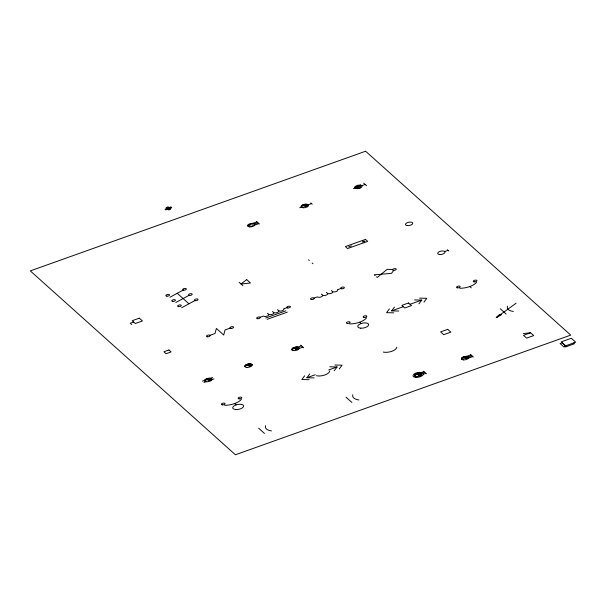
<?xml version="1.0" encoding="UTF-8"?>
<svg xmlns="http://www.w3.org/2000/svg" width="606" height="606" viewBox="0 0 606 606"><rect width="100%" height="100%" fill="white"/><g stroke="black" fill="none" stroke-linecap="round" stroke-linejoin="round"><path stroke-width="0.91" d="M297.705 348.988L298.667 347.579M301.152 206.404L301.902 205.404M301.902 206.146L302.871 204.851M302.689 205.828L303.644 204.563M303.333 205.714L304.333 204.389M303.901 205.699L304.969 204.275M304.394 205.782L305.568 204.214M299.765 207.775L301.447 207.176A1.856 0.826 -11.1 0 1 302.386 205.926A1.856 0.826 -11.1 0 1 304.795 205.979L306.136 204.207M305.197 206.184L306.659 204.245M305.697 206.267L307.151 204.328M306.257 206.252L307.606 204.464M306.901 206.138L308.007 204.669M307.696 205.82L308.295 205.025M204.616 380.409L205.358 379.417M205.358 380.151L206.335 378.864M206.154 379.841L207.1 378.576M206.797 379.72L207.797 378.394M207.358 379.712L208.434 378.288M207.858 379.788L209.032 378.227M204.904 381.189A1.856 0.826 -11.1 0 1 205.851 379.932A1.856 0.826 -11.1 0 1 208.259 379.992L209.593 378.22M208.661 380.197L210.123 378.258M209.153 380.28L210.615 378.341M209.721 380.265L211.062 378.477M210.365 380.144L211.464 378.682M211.153 379.833L211.759 379.03M244.847 366.054L245.597 365.054M245.597 365.797L246.566 364.501M246.392 365.479L247.339 364.214M247.036 365.365L248.028 364.039M247.596 365.35L248.672 363.926M248.096 365.433L249.271 363.865M245.142 366.827A1.856 0.826 -11.1 0 1 246.089 365.577A1.856 0.826 -11.1 0 1 248.498 365.638L249.831 363.858M248.899 365.835L250.354 363.895M249.392 365.918L250.846 363.979M249.96 365.903L251.301 364.115M250.604 365.789L251.702 364.32M251.392 365.471L251.99 364.676M291.812 349.488L292.918 348.018M292.607 348.973L293.554 347.715M293.168 348.776L294.115 347.518M294.13 348.586L295.152 347.223M294.471 348.541L295.493 347.177M295.38 348.829L296.713 347.049M295.622 349.048L297.114 347.056M296.023 349.056L297.44 347.17M296.342 349.17L297.841 347.185M297.228 349.086L298.485 347.412M298.205 348.738L298.909 347.791M304.689 375.765L301.856 379.53L309.083 379.704M314.113 377.909L306.886 377.735L309.719 373.97M393.726 270.382L391.484 273.367L374.349 274.813L375.084 275.472M334.232 370.736L337.065 366.971L329.838 366.789M339.262 368.94L342.095 365.176L334.868 365.001M389.393 308.901L386.56 312.666L393.786 312.84M398.816 311.045L391.59 310.87L394.423 307.106M418.935 303.871L421.768 300.099L414.542 299.925M423.965 302.076L426.798 298.311L419.572 298.129M414.527 375.281L415.277 374.281M415.277 375.023L416.246 373.728M416.064 374.705L417.019 373.44M416.708 374.591L417.708 373.266M417.276 374.576L418.345 373.152M417.769 374.659L418.943 373.091M414.822 376.053A1.856 0.826 -11.1 0 1 415.761 374.803A1.856 0.826 -11.1 0 1 418.17 374.856L419.511 373.084M418.572 375.061L420.034 373.122M419.072 375.144L420.526 373.205M419.632 375.129L420.981 373.341M420.276 375.016L421.382 373.546M421.072 374.697L421.67 373.902M461.469 358.525L462.219 357.532M462.219 358.267L463.189 356.979M463.014 357.957L463.961 356.692M463.658 357.835L464.65 356.51M464.219 357.82L465.287 356.396M464.711 357.904L465.885 356.343M461.764 359.305A1.856 0.826 -11.1 0 1 462.704 358.048A1.856 0.826 -11.1 0 1 465.113 358.108L466.453 356.336M465.514 358.313L466.976 356.366M466.014 358.388L467.468 356.449M466.575 358.381L467.923 356.593M467.218 358.26L468.324 356.798M468.014 357.949L468.612 357.146M296.682 349.124L298.16 347.299M295.054 348.715L296.372 347.094M294.728 348.601L295.97 347.086M293.584 348.624L294.667 347.321M496.253 317.658L499.662 314.34L501.442 314.719L496.253 317.658L516.107 303.197M169.93 297.251L183.201 290.062M175.793 302.5L189.064 295.319M181.648 307.757L194.927 300.568M166.93 208.411L168.9 207.706M167.862 209.244L169.839 208.54M252.672 223.364L256.876 221.857M254.505 223.932L257.853 222.735M311.507 203.593L308.151 204.79A1.856 0.826 -11.1 0 1 307.204 206.04A1.856 0.826 -11.1 0 1 304.795 205.979M353.419 188.633L365.153 184.444M254.626 225.114L258.83 223.614M133.646 322.036L130.29 323.233L131.76 324.543M348.655 246.877L351.45 245.877M362.206 242.036L365.001 241.044M260.141 317.249L263.489 316.052A2.788 1.242 -11.1 0 0 267.102 316.143A2.788 1.242 -11.1 0 0 268.519 314.256A2.788 1.242 -11.1 0 0 272.132 314.347A2.788 1.242 -11.1 0 0 273.548 312.461A2.788 1.242 -11.1 0 0 277.162 312.552A2.788 1.242 -11.1 0 0 278.578 310.666A2.788 1.242 -11.1 0 0 282.191 310.757A2.788 1.242 -11.1 0 0 283.608 308.871L286.964 307.674M314.044 298.084L317.392 296.887A2.788 1.242 -11.1 0 0 321.006 296.978A2.788 1.242 -11.1 0 0 322.422 295.099A2.788 1.242 -11.1 0 0 326.036 295.183A2.788 1.242 -11.1 0 0 327.452 293.304A2.788 1.242 -11.1 0 0 331.065 293.387A2.788 1.242 -11.1 0 0 332.482 291.509A2.788 1.242 -11.1 0 0 336.095 291.592A2.788 1.242 -11.1 0 0 337.512 289.713L340.867 288.517M209.979 335.307L215.009 333.512L216.372 328.437L223.697 335.004L225.068 329.922L230.098 328.126M444.69 251.543L448.046 250.346M265.686 318.021L285.805 310.84M267.155 319.339L287.274 312.158M391.59 310.87L403.323 306.681M410.035 304.288L421.768 300.099M202.495 381.129L204.623 380.371M210.426 378.303L212.554 377.538M297.637 347.177L301.409 345.829M203.964 382.447L206.085 381.689M211.895 379.614L214.016 378.856M299.106 348.488L302.879 347.147M306.886 377.735L315.264 374.743M328.679 369.963L337.065 366.971M530.621 332.777L523.493 335.323L526.606 338.118L533.735 335.572L530.621 332.777L523.289 333.558M421.39 372.485L423.905 371.592M466.65 356.336L470.847 354.836M422.92 373.167L424.882 372.47M471.824 355.714L468.468 356.911A1.856 0.826 -11.1 0 1 467.521 358.169A1.856 0.826 -11.1 0 1 465.113 358.108M423.344 374.243L425.859 373.341M468.605 358.085L472.801 356.593M392.65 269.503L387.166 269.322L377.28 277.442L376.546 276.783M573.602 342.966L574.48 343.753L565.368 347.011L564.489 346.223L575.7 342.208L571.307 338.269L561.247 341.86L565.64 345.799M447.311 249.695L448.781 251.005M363.691 183.133L366.615 185.754M500.276 308.772L506.131 314.022M469.809 286.547L471.271 287.858M362.994 240.991L364.214 242.089M310.772 202.934L312.234 204.245M470.354 354.404L473.286 357.025M308.515 259.747L309.31 260.459M312.181 263.027L312.969 263.739M256.391 221.425L259.323 224.046M423.412 371.152L426.344 373.781M331.384 290.524L332.482 291.509M326.354 292.319L327.452 293.304M359.699 322.203L361.161 323.521M321.324 294.107L322.422 295.099M277.48 309.681L278.578 310.666M272.45 311.476L273.548 312.461M239.128 282.29L242.908 285.684M267.42 313.272L268.519 314.256M300.682 345.178L303.606 347.799M346.011 397.195L351.874 402.452M177.21 293.274L188.936 303.78M234.643 403.566L236.105 404.876M258.603 428.154L264.466 433.411M298.788 347.685A1.856 0.826 -11.1 0 1 297.849 348.942A1.856 0.826 -11.1 0 1 295.44 348.882A1.856 0.826 -11.1 0 0 293.031 348.821A1.856 0.826 -11.1 0 0 292.084 350.079M211.608 378.795A1.856 0.826 -11.1 0 1 210.668 380.053A1.856 0.826 -11.1 0 1 208.259 379.992M251.846 364.441A1.856 0.826 -11.1 0 1 250.907 365.691A1.856 0.826 -11.1 0 1 248.498 365.638M366.471 317.953A13.468 6.007 -11.1 0 1 349.707 323.93M476.589 282.29A13.468 6.007 -11.1 0 1 459.818 288.274M241.415 399.309A13.468 6.007 -11.1 0 1 224.652 405.293M329.778 370.948A8.31 3.704 -11.1 0 1 324.884 374.962A8.31 3.704 -11.1 0 1 316.37 375.728M396.733 347.276A8.31 3.704 -11.1 0 1 391.84 351.291A8.31 3.704 -11.1 0 1 383.325 352.063M513.365 311.439A12.771 5.696 -11.1 0 1 507.51 306.189M271.45 430.911A13.059 5.825 -11.1 0 1 265.587 425.662M358.858 399.96A13.726 6.128 -11.1 0 1 352.768 394.786M421.526 373.667A1.856 0.826 -11.1 0 1 420.579 374.917A1.856 0.826 -11.1 0 1 418.17 374.856M253.323 223.432L252.611 226.439L247.513 225.508L253.323 223.432M360.615 185.148L359.911 188.148L354.813 187.216L360.615 185.148M246.672 279.601L241.014 283.987L250.452 282.987L246.672 279.601M168.074 206.964L166.105 207.669L168.688 209.987L170.665 209.282L168.074 206.964M170.968 207.032L164.968 209.176L165.794 209.918L171.793 207.775L170.968 207.032M365.607 151.227L30.3 270.89L235.416 454.773L570.723 335.11L365.607 151.227M139.304 318.18L132.184 320.725L135.297 323.513L142.418 320.968L139.304 318.18M365.516 239.4L345.397 246.581L347.594 248.551L367.713 241.37L365.516 239.4M168.907 349.965L163.878 351.76L166.074 353.73L171.104 351.935L168.907 349.965M408.565 302.977L401.861 305.371L404.793 308L411.497 305.606L408.565 302.977M447.728 329.353L440.6 331.899L443.713 334.686L450.841 332.141L447.728 329.353M562.088 342.807L560.073 343.526L563.921 346.973L565.928 346.253L562.088 342.807M293.781 350.639A3.712 1.659 -11.1 0 0 299.091 348.223A3.712 1.659 -11.1 0 0 293.44 347.783A3.712 1.659 -11.1 0 0 293.781 350.639M356.798 188.595A3.712 1.659 -11.1 0 0 362.1 186.178A3.712 1.659 -11.1 0 0 356.449 185.739A3.712 1.659 -11.1 0 0 356.798 188.595M166.908 296.16A1.856 0.826 -11.1 0 0 169.559 294.948A1.856 0.826 -11.1 0 0 166.733 294.728A1.856 0.826 -11.1 0 0 166.908 296.16M183.671 290.176A1.856 0.826 -11.1 0 0 186.322 288.964A1.856 0.826 -11.1 0 0 183.497 288.751A1.856 0.826 -11.1 0 0 183.671 290.176M172.763 301.409A1.856 0.826 -11.1 0 0 175.422 300.205A1.856 0.826 -11.1 0 0 172.589 299.985A1.856 0.826 -11.1 0 0 172.763 301.409M189.534 295.433A1.856 0.826 -11.1 0 0 192.185 294.221A1.856 0.826 -11.1 0 0 189.36 294.001A1.856 0.826 -11.1 0 0 189.534 295.433M178.626 306.666A1.856 0.826 -11.1 0 0 181.277 305.454A1.856 0.826 -11.1 0 0 178.452 305.235A1.856 0.826 -11.1 0 0 178.626 306.666M195.39 300.682A1.856 0.826 -11.1 0 0 198.041 299.47A1.856 0.826 -11.1 0 0 195.215 299.258A1.856 0.826 -11.1 0 0 195.39 300.682M407.452 225.606A3.712 1.659 -11.1 0 0 412.762 223.182A3.712 1.659 -11.1 0 0 407.103 222.75A3.712 1.659 -11.1 0 0 407.452 225.606M230.947 328.407A1.856 0.826 -11.1 0 0 233.598 327.202A1.856 0.826 -11.1 0 0 230.772 326.982A1.856 0.826 -11.1 0 0 230.947 328.407M207.479 336.784A1.856 0.826 -11.1 0 0 210.13 335.572A1.856 0.826 -11.1 0 0 207.305 335.36A1.856 0.826 -11.1 0 0 207.479 336.784M257.633 318.726A1.856 0.826 -11.1 0 0 260.285 317.514A1.856 0.826 -11.1 0 0 257.459 317.302A1.856 0.826 -11.1 0 0 257.633 318.726M287.812 307.954A1.856 0.826 -11.1 0 0 290.463 306.75A1.856 0.826 -11.1 0 0 287.638 306.53A1.856 0.826 -11.1 0 0 287.812 307.954M311.537 299.569A1.856 0.826 -11.1 0 0 314.196 298.357A1.856 0.826 -11.1 0 0 311.363 298.137A1.856 0.826 -11.1 0 0 311.537 299.569M341.716 288.797A1.856 0.826 -11.1 0 0 344.367 287.585A1.856 0.826 -11.1 0 0 341.542 287.365A1.856 0.826 -11.1 0 0 341.716 288.797M393.567 270.374A1.856 0.826 -11.1 0 0 396.226 269.162A1.856 0.826 -11.1 0 0 393.4 268.95A1.856 0.826 -11.1 0 0 393.567 270.374M249.498 226.886A3.712 1.659 -11.1 0 0 254.8 224.47A3.712 1.659 -11.1 0 0 249.149 224.031A3.712 1.659 -11.1 0 0 249.498 226.886M303.144 207.744A3.712 1.659 -11.1 0 0 308.454 205.32A3.712 1.659 -11.1 0 0 302.795 204.889A3.712 1.659 -11.1 0 0 303.144 207.744M439.683 254.505A3.712 1.659 -11.1 0 0 444.993 252.081A3.712 1.659 -11.1 0 0 439.342 251.649A3.712 1.659 -11.1 0 0 439.683 254.505M206.608 381.75A3.712 1.659 -11.1 0 0 211.911 379.333A3.712 1.659 -11.1 0 0 206.26 378.894A3.712 1.659 -11.1 0 0 206.608 381.75M246.839 367.395A3.712 1.659 -11.1 0 0 252.149 364.971A3.712 1.659 -11.1 0 0 246.49 364.539A3.712 1.659 -11.1 0 0 246.839 367.395M360.737 328.179A5.575 2.485 -11.1 0 0 368.698 324.543A5.575 2.485 -11.1 0 0 360.214 323.892A5.575 2.485 -11.1 0 0 360.737 328.179M347.42 323.498A1.856 0.826 -11.1 0 0 350.071 322.286A1.856 0.826 -11.1 0 0 347.246 322.074A1.856 0.826 -11.1 0 0 347.42 323.498M364.183 317.514A1.856 0.826 -11.1 0 0 366.835 316.302A1.856 0.826 -11.1 0 0 364.009 316.09A1.856 0.826 -11.1 0 0 364.183 317.514M457.53 287.842A1.856 0.826 -11.1 0 0 460.181 286.63A1.856 0.826 -11.1 0 0 457.356 286.411A1.856 0.826 -11.1 0 0 457.53 287.842M474.293 281.858A1.856 0.826 -11.1 0 0 476.945 280.646A1.856 0.826 -11.1 0 0 474.119 280.434A1.856 0.826 -11.1 0 0 474.293 281.858M235.681 409.535A5.575 2.485 -11.1 0 0 243.642 405.906A5.575 2.485 -11.1 0 0 235.158 405.255A5.575 2.485 -11.1 0 0 235.681 409.535M222.364 404.861A1.856 0.826 -11.1 0 0 225.015 403.649A1.856 0.826 -11.1 0 0 222.19 403.429A1.856 0.826 -11.1 0 0 222.364 404.861M239.128 398.877A1.856 0.826 -11.1 0 0 241.779 397.665A1.856 0.826 -11.1 0 0 238.953 397.445A1.856 0.826 -11.1 0 0 239.128 398.877M416.519 376.621A3.712 1.659 -11.1 0 0 421.829 374.197A3.712 1.659 -11.1 0 0 416.17 373.766A3.712 1.659 -11.1 0 0 416.519 376.621M415.83 377.349A5.265 2.348 -11.1 0 0 423.352 373.925A5.265 2.348 -11.1 0 0 415.337 373.304A5.265 2.348 -11.1 0 0 415.83 377.349M463.461 359.866A3.712 1.659 -11.1 0 0 468.771 357.449A3.712 1.659 -11.1 0 0 463.113 357.01A3.712 1.659 -11.1 0 0 463.461 359.866"/></g></svg>
